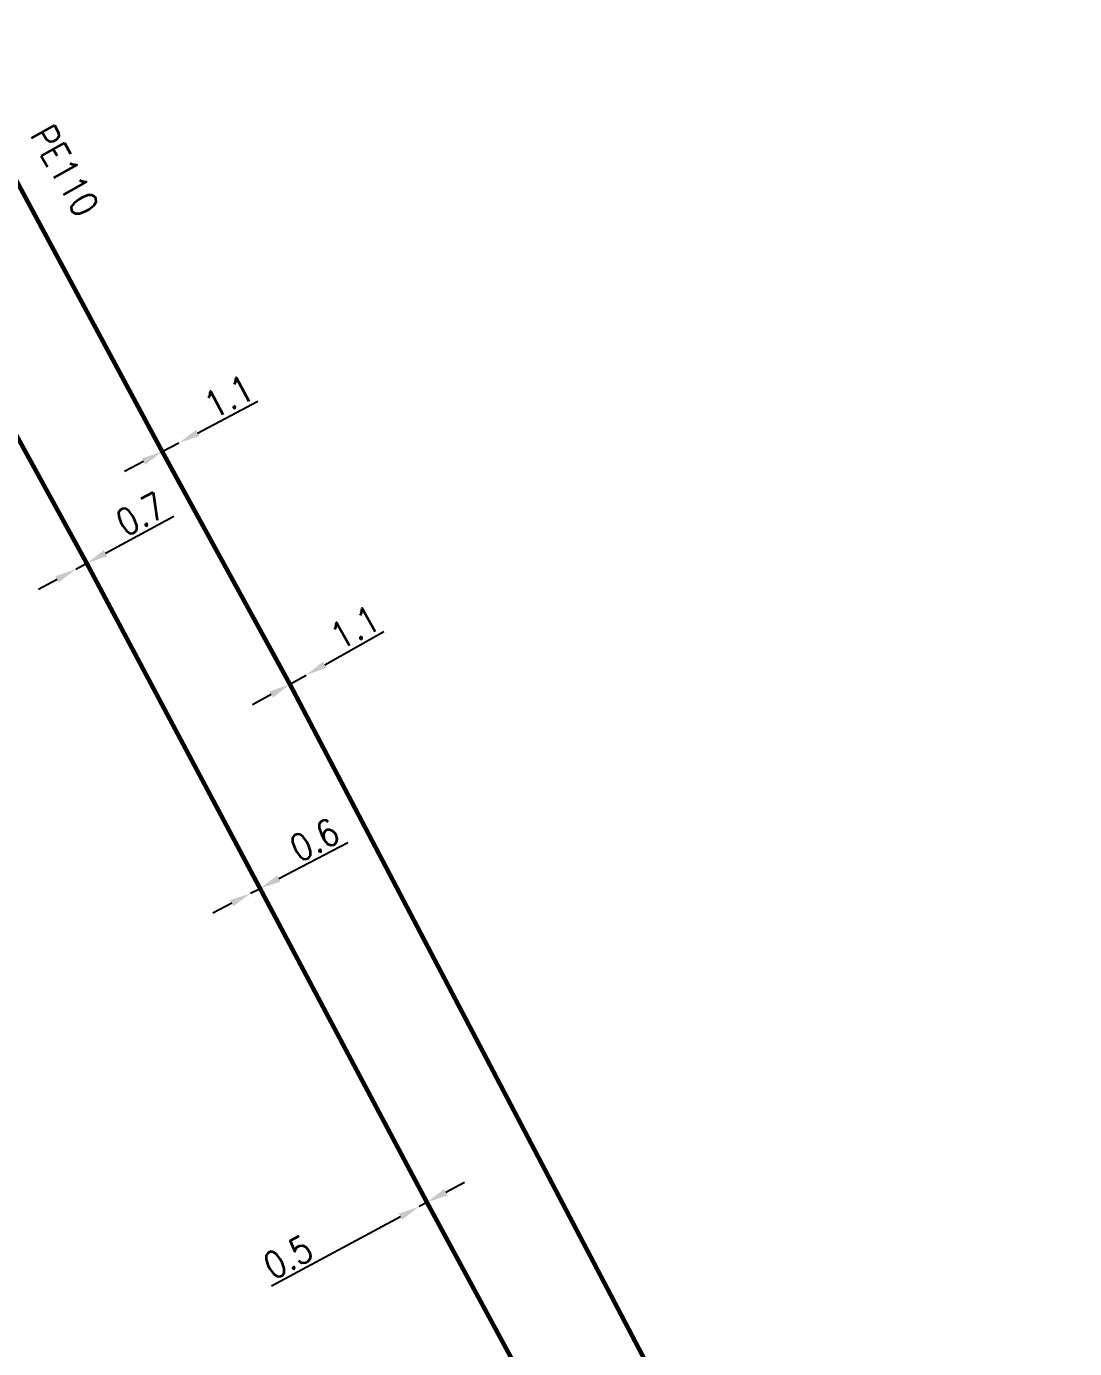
# Model space of a CAD drawing. Header units: millimetres. Extents: x 150994 to 151987, y 125997 to 127005.
# Drawn here: x 151281.9 to 151340.9, y 126925.6 to 127000.1 of the extents above; entities that cross this region are included whole.
import ezdxf
from ezdxf.enums import TextEntityAlignment as Align

# ---------------------------------------------------------------- set-up
doc = ezdxf.new("R2010")
doc.units = ezdxf.units.MM
doc.header["$PDMODE"] = 34
doc.linetypes.add('L_100_PE', pattern=[14, 10, -1.5, 1, -1.5])
doc.layers.get('Defpoints').update_dxf_attribs({"linetype": 'CONTINUOUS'})
doc.layers.add('L_140', color=3, linetype='CONTINUOUS')
doc.styles.get("Standard").update_dxf_attribs({"font": 'romans.shx', "width": 0.85})
doc.dimstyles.get("Standard").update_dxf_attribs({"dimtxt": 1.5, "dimasz": 1.2, "dimexe": 0.625, "dimexo": 0.625, "dimgap": 0.25, "dimtad": 1, "dimdec": 1, "dimzin": 0, "dimdsep": 46, "dimtxsty": 'Standard', "dimcen": -0.5, "dimadec": 0, "dimazin": 0, "dimtfac": 1, "dimtdec": 1, "dimtmove": 0, "dimatfit": 3, "dimfxl": 0, "dimtolj": 1, "dimtzin": 0, "dimarcsym": 0})

# ---------------------------------------------------------------- blocks, each defined once
blk = doc.blocks.new('*D997')
at = {"layer": 'Defpoints', "color": 0, "linetype": 'Continuous', "transparency": 16777216}
for p in [(151290.5, 126976.656), (151290.5, 126976.656), (151289.571, 126976.166)]:
    blk.add_point(p, dxfattribs=at)
at = {"layer": 'L_140', "color": 0, "linetype": 'Continuous', "lineweight": -2, "transparency": 16777216}
for p, q in [((151291.561, 126977.216), (151294.944, 126979.002)), ((151289.571, 126976.166), (151290.5, 126976.656)), ((151288.51, 126975.606), (151287.449, 126975.046))]:
    blk.add_line(p, q, dxfattribs=at)
at = {"layer": 'L_140', "color": 0, "linetype": 'Continuous', "transparency": 16777216}
for points in [[(151291.468, 126977.393), (151291.654, 126977.039), (151290.5, 126976.656)], [(151288.417, 126975.783), (151288.603, 126975.429), (151289.571, 126976.166)]]:
    blk.add_solid(points, dxfattribs=at)
at = {"layer": 'L_140', "color": 0, "linetype": 'Continuous', "transparency": 16777216, "insert": (151293.316, 126979.274), "char_height": 1.5, "attachment_point": 5, "rotation": 27.82649}
blk.add_mtext('\\A1;1.1', dxfattribs=at)
blk = doc.blocks.new('*D998')
at = {"layer": 'Defpoints', "color": 0, "linetype": 'Continuous', "transparency": 16777216}
for p in [(151297.672, 126963.577), (151297.672, 126963.577), (151296.756, 126963.065)]:
    blk.add_point(p, dxfattribs=at)
at = {"layer": 'L_140', "color": 0, "linetype": 'Continuous', "lineweight": -2, "transparency": 16777216}
for p, q in [((151298.72, 126964.163), (151302.058, 126966.029)), ((151296.756, 126963.065), (151297.672, 126963.577)), ((151295.708, 126962.479), (151294.661, 126961.893))]:
    blk.add_line(p, q, dxfattribs=at)
at = {"layer": 'L_140', "color": 0, "linetype": 'Continuous', "transparency": 16777216}
for points in [[(151298.622, 126964.337), (151298.817, 126963.988), (151297.672, 126963.577)], [(151295.611, 126962.654), (151295.806, 126962.304), (151296.756, 126963.065)]]:
    blk.add_solid(points, dxfattribs=at)
at = {"layer": 'L_140', "color": 0, "linetype": 'Continuous', "transparency": 16777216, "insert": (151300.425, 126966.262), "char_height": 1.5, "attachment_point": 5, "rotation": 29.20967}
blk.add_mtext('\\A1;1.1', dxfattribs=at)
blk = doc.blocks.new('*D1001')
at = {"layer": 'Defpoints', "color": 0, "linetype": 'Continuous', "transparency": 16777216}
for p in [(151285.318, 126969.875), (151284.702, 126969.542), (151284.702, 126969.542)]:
    blk.add_point(p, dxfattribs=at)
at = {"layer": 'L_140', "color": 0, "linetype": 'Continuous', "lineweight": -2, "transparency": 16777216}
for p, q in [((151286.373, 126970.446), (151290.219, 126972.525)), ((151284.702, 126969.542), (151285.318, 126969.875)), ((151283.646, 126968.971), (151282.591, 126968.401))]:
    blk.add_line(p, q, dxfattribs=at)
at = {"layer": 'L_140', "color": 0, "linetype": 'Continuous', "transparency": 16777216}
for points in [[(151286.278, 126970.622), (151286.468, 126970.27), (151285.318, 126969.875)], [(151283.551, 126969.147), (151283.741, 126968.795), (151284.702, 126969.542)]]:
    blk.add_solid(points, dxfattribs=at)
at = {"layer": 'L_140', "color": 0, "linetype": 'Continuous', "transparency": 16777216, "insert": (151288.348, 126972.65), "char_height": 1.5, "attachment_point": 5, "rotation": 28.39931}
blk.add_mtext('\\A1;0.7', dxfattribs=at)
blk = doc.blocks.new('*D1002')
at = {"layer": 'Defpoints', "color": 0, "linetype": 'Continuous', "transparency": 16777216}
for p in [(151294.543, 126951.279), (151294.543, 126951.279), (151295.075, 126951.557)]:
    blk.add_point(p, dxfattribs=at)
at = {"layer": 'L_140', "color": 0, "linetype": 'Continuous', "lineweight": -2, "transparency": 16777216}
for p, q in [((151296.139, 126952.113), (151300.014, 126954.136)), ((151294.543, 126951.279), (151295.075, 126951.557)), ((151293.48, 126950.724), (151292.416, 126950.169)), ((151294.833, 126950.725), (151294.833, 126950.725)), ((151295.364, 126951.003), (151295.364, 126951.003))]:
    blk.add_line(p, q, dxfattribs=at)
at = {"layer": 'L_140', "color": 0, "linetype": 'Continuous', "transparency": 16777216}
for points in [[(151296.046, 126952.29), (151296.231, 126951.935), (151295.075, 126951.557)], [(151293.387, 126950.901), (151293.572, 126950.547), (151294.543, 126951.279)]]:
    blk.add_solid(points, dxfattribs=at)
at = {"layer": 'L_140', "color": 0, "linetype": 'Continuous', "transparency": 16777216, "insert": (151298.146, 126954.288), "char_height": 1.5, "attachment_point": 5, "rotation": 27.56875}
blk.add_mtext('\\A1;0.6', dxfattribs=at)
blk = doc.blocks.new('*D1003')
at = {"layer": 'Defpoints', "color": 0, "linetype": 'Continuous', "transparency": 16777216}
for p in [(151304.037, 126933.629), (151304.037, 126933.629), (151304.477, 126933.866)]:
    blk.add_point(p, dxfattribs=at)
at = {"layer": 'L_140', "color": 0, "linetype": 'Continuous', "lineweight": -2, "transparency": 16777216}
for p, q in [((151305.533, 126934.436), (151306.589, 126935.007)), ((151304.477, 126933.866), (151304.037, 126933.629)), ((151302.981, 126933.058), (151295.731, 126929.142))]:
    blk.add_line(p, q, dxfattribs=at)
at = {"layer": 'L_140', "color": 0, "linetype": 'Continuous', "transparency": 16777216}
for points in [[(151305.438, 126934.612), (151305.628, 126934.26), (151304.477, 126933.866)], [(151302.886, 126933.234), (151303.076, 126932.882), (151304.037, 126933.629)]]:
    blk.add_solid(points, dxfattribs=at)
at = {"layer": 'L_140', "color": 0, "linetype": 'Continuous', "transparency": 16777216, "insert": (151296.651, 126930.776), "char_height": 1.5, "attachment_point": 5, "rotation": 28.37438}
blk.add_mtext('\\A1;0.5', dxfattribs=at)

msp = doc.modelspace()

# ---------------------------------------------------------------- linework, layer by layer
at = {"layer": 'L_140', "linetype": 'L_100_PE', "ltscale": 0.5, "const_width": 0.25, "flags": 128}
for points in [[(151340.824, 126880.847), (151340.824, 126880.847), (151334.481, 126877.22), (151334.22, 126877.707), (151327.612, 126890.058), (151321.008, 126903.349), (151304.477, 126933.866), (151295.075, 126951.557), (151285.318, 126969.875), (151277.189, 126984.675), (151268.805, 127000)], [(151276.739, 127000), (151277.128, 126999.295), (151289.571, 126976.166), (151296.756, 126963.065), (151319.162, 126920.391), (151333.482, 126894.447), (151336.455, 126888.913), (151339.251, 126883.994), (151338.988, 126883.85), (151339.12, 126883.609)]]:
    msp.add_lwpolyline(points, dxfattribs=at)

# ---------------------------------------------------------------- texts
at = {"layer": 'L_140', "linetype": 'Continuous', "width": 0.85}
msp.add_text('PE110', height=1.5, rotation=299.42009, dxfattribs=at).set_placement((151284.073, 126992.004), align=Align.MIDDLE)

# ---------------------------------------------------------------- dimensions: what is measured, and where the dimension line sits
at = {"layer": 'L_140', "linetype": 'Continuous'}
for base, p1, p2, angle, picture, middle in [((151290.4997, 126976.6562), (151289.5711, 126976.1661), (151290.4997, 126976.6562), 207.82649, '*D997', (151293.7829, 126978.3892)), ((151284.702, 126969.542), (151285.318, 126969.875), (151284.702, 126969.542), 28.39931, '*D1001', (151288.824, 126971.771)), ((151297.6722, 126963.577), (151296.7557, 126963.0646), (151297.6722, 126963.577), 209.20967, '*D998', (151300.9126, 126965.3887)), ((151294.543, 126951.279), (151295.075, 126951.557), (151294.543, 126951.279), 27.56875, '*D1002', (151298.608, 126953.402)), ((151304.037, 126933.629), (151304.477, 126933.866), (151304.037, 126933.629), 28.37438, '*D1003', (151297.126, 126929.896))]:
    dim = msp.add_linear_dim(base=base, p1=p1, p2=p2, angle=angle, dimstyle='Standard', dxfattribs=at)
    dim.commit()
    dim.dimension.update_dxf_attribs({"geometry": picture, "text_midpoint": middle, "dimtype": 160})

doc.saveas('drawing.dxf')
